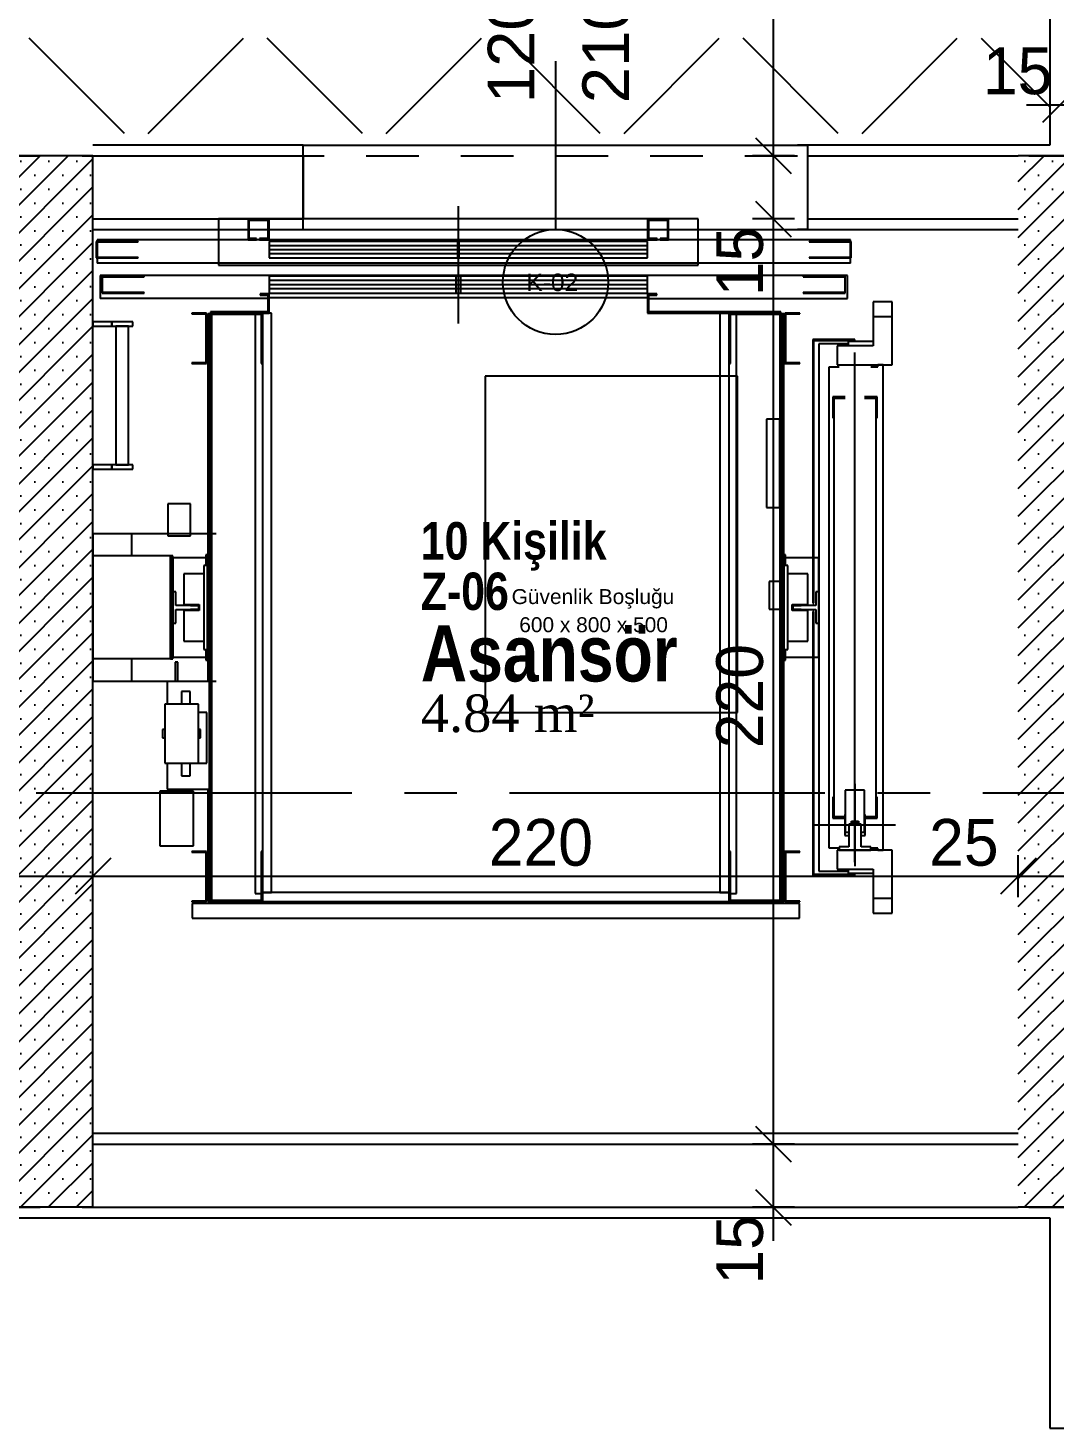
# Model space of a CAD drawing. Header units: metres. Extents: x -220 to 294, y -29 to 18.
# Drawn here: x -78.737 to -76.295, y -0.725 to 2.604 of the extents above; entities that cross this region are included whole.
import ezdxf

# ---------------------------------------------------------------- set-up
doc = ezdxf.new("R2010")
doc.units = ezdxf.units.M
doc.header["$MEASUREMENT"] = 0
doc.linetypes.add('CENTER2', pattern=[1.125, 0.75, -0.125, 0.125, -0.125])
doc.linetypes.add('HIDDEN2', pattern=[0.1875, 0.125, -0.0625])
for name, color, linetype in [('Aks', 7, 'Continuous'), ('Duvar', 7, 'Continuous'), ('Kapi_Pencere', 7, 'Continuous'), ('Mahal', 7, 'Continuous'), ('Olculendirme', 7, 'Continuous'), ('Panel', 7, 'Continuous'), ('Standart', 7, 'Continuous'), ('Tarama', 7, 'Continuous')]:
    doc.layers.add(name, color=color, linetype=linetype)
doc.styles.add('arial unicode ms_1_0', font='ARIALUNI.ttf', dxfattribs={"height": 0.2})
doc.styles.add('arial_1_18', font='arial.ttf', dxfattribs={"height": 0.2})
doc.styles.add('comic sans ms_1_18', font='comic.ttf', dxfattribs={"height": 0.2})
doc.styles.add('swis721 cn btbold_1_18', font='swisscb.ttf', dxfattribs={"height": 0.2})
doc.styles.add('times new roman tur_1_18', font='times.ttf', dxfattribs={"height": 0.2})

msp = doc.modelspace()

# ---------------------------------------------------------------- hatches: boundary and pattern name
at = {"layer": 'Panel', "linetype": 'Continuous', "lineweight": -3}
h = msp.add_hatch(dxfattribs=at)
h.set_pattern_fill('SACNCR', color=59, scale=0.5, style=0)
h.paths.add_polyline_path([(-78.833, -0.2), (-78.833, 2.3), (-78.583, 2.3), (-78.583, -0.2)])
h = msp.add_hatch(dxfattribs=at)
h.set_pattern_fill('SACNCR', color=59, scale=0.5, style=0)
h.paths.add_polyline_path([(-76.383, -0.2), (-76.383, 2.3), (-76.133, 2.3), (-76.133, -0.2)])

# ---------------------------------------------------------------- linework, layer by layer
at = {"layer": 'Aks', "color": 248, "linetype": 'HIDDEN2', "lineweight": -3}
for points in [[(-87.383, 2.3), (-70.2342, 2.3)], [(-87.383, -0.2), (-70.2342, -0.2)]]:
    msp.add_lwpolyline(points, dxfattribs=at)
at = {"layer": 'Duvar', "color": 187, "linetype": 'Continuous', "lineweight": -3}
for points in [[(-76.308, 2.7), (-76.308, 2.325)], [(-78.083, 2.325), (-78.583, 2.325)], [(-78.083, 2.325), (-78.058, 2.325)], [(-76.883, 2.325), (-76.908, 2.325)], [(-76.308, 2.325), (-76.883, 2.325)], [(-78.583, 2.125), (-78.083, 2.125)], [(-78.083, 2.125), (-78.058, 2.125)], [(-76.883, 2.125), (-76.908, 2.125)], [(-76.883, 2.125), (-76.383, 2.125)], [(-76.383, -0.025), (-78.583, -0.025)], [(-81.1579, -0.225), (-78.583, -0.225)], [(-78.583, -0.225), (-76.308, -0.225)], [(-76.308, -0.225), (-76.308, -0.725)], [(-76.308, -0.725), (-75.533, -0.725)]]:
    msp.add_lwpolyline(points, dxfattribs=at)
at = {"layer": 'Duvar', "color": 166, "linetype": 'Continuous', "lineweight": -3}
for points in [[(-78.583, 2.3), (-78.083, 2.3)], [(-78.083, 2.3), (-78.083, 2.15)], [(-76.883, 2.3), (-76.383, 2.3)], [(-76.883, 2.15), (-76.883, 2.3)], [(-78.583, 2.15), (-78.083, 2.15)], [(-76.883, 2.15), (-76.383, 2.15)], [(-78.583, -0.05), (-76.383, -0.05)], [(-78.583, -0.2), (-76.383, -0.2)]]:
    msp.add_lwpolyline(points, dxfattribs=at)
at = {"layer": 'Kapi_Pencere', "color": 98, "linetype": 'Continuous', "lineweight": -3}
for points in [[(-77.483, 2.525), (-77.483, 2.125)], [(-78.083, 2.325), (-76.883, 2.325)], [(-78.083, 2.125), (-78.083, 2.325)], [(-76.883, 2.125), (-76.883, 2.325)], [(-78.083, 2.125), (-76.883, 2.125)]]:
    msp.add_lwpolyline(points, dxfattribs=at)
msp.add_circle((-77.483, 2), 0.125, dxfattribs=at)
at = {"layer": 'Olculendirme', "color": 47, "linetype": 'Continuous', "lineweight": -3}
for points in [[(-76.9649, -0.28), (-76.9649, 9.08)], [(-76.363, 2.4214), (-70.1542, 2.4214)], [(-76.9149, 2.3), (-77.0149, 2.3)], [(-76.9149, 2.15), (-77.0149, 2.15)], [(-78.583, 0.537), (-78.583, 0.637)], [(-76.383, 0.537), (-76.383, 0.637)], [(-85.963, 0.587), (-70.1542, 0.587)], [(-76.9149, -0.05), (-77.0149, -0.05)], [(-76.9149, -0.2), (-77.0149, -0.2)]]:
    msp.add_lwpolyline(points, dxfattribs=at)
at = {"layer": 'Olculendirme', "color": 59, "linetype": 'Continuous', "lineweight": -3}
for points in [[(-76.2406, 2.4639), (-76.3254, 2.379)], [(-77.0073, 2.3424), (-76.9224, 2.2576)], [(-77.0073, 2.1924), (-76.9224, 2.1076)], [(-78.5406, 0.6295), (-78.6254, 0.5446)], [(-76.3406, 0.6295), (-76.4254, 0.5446)], [(-77.0073, -0.0076), (-76.9224, -0.0924)], [(-77.0073, -0.1576), (-76.9224, -0.2424)]]:
    msp.add_lwpolyline(points, dxfattribs=at)
at = {"layer": 'Panel', "color": 177, "linetype": 'Continuous', "lineweight": -3}
for points in [[(-78.583, 2.3), (-78.833, 2.3)], [(-78.583, -0.2), (-78.583, 2.3)], [(-76.133, 2.3), (-76.383, 2.3)], [(-78.583, -0.2), (-78.833, -0.2)], [(-76.133, -0.2), (-76.383, -0.2)]]:
    msp.add_lwpolyline(points, dxfattribs=at)
at = {"layer": 'Standart', "color": 47, "linetype": 'Continuous', "lineweight": -3}
for points in [[(-77.714, 1.901), (-77.714, 2.18)], [(-77.144, 2.15), (-78.284, 2.15)], [(-78.284, 2.15), (-78.284, 2.04)], [(-78.214, 2.15), (-78.214, 2.1)], [(-78.164, 2.15), (-78.214, 2.15)], [(-78.211, 2.103), (-78.211, 2.147)], [(-78.211, 2.147), (-78.167, 2.147)], [(-78.167, 2.147), (-78.167, 2.103)], [(-78.164, 2.1), (-78.164, 2.15)], [(-77.264, 2.15), (-77.264, 2.1)], [(-77.214, 2.15), (-77.264, 2.15)], [(-77.261, 2.103), (-77.261, 2.147)], [(-77.261, 2.147), (-77.217, 2.147)], [(-77.217, 2.147), (-77.217, 2.103)], [(-77.214, 2.1), (-77.214, 2.15)], [(-77.144, 2.04), (-77.144, 2.15)], [(-78.5729, 2.1), (-78.5729, 2.045)], [(-76.782, 2.1), (-78.5729, 2.1)], [(-78.214, 2.1), (-78.194, 2.1)], [(-78.194, 2.103), (-78.211, 2.103)], [(-78.194, 2.1), (-78.194, 2.103)], [(-78.187, 2.103), (-78.187, 2.1)], [(-78.167, 2.103), (-78.187, 2.103)], [(-78.187, 2.1), (-78.164, 2.1)], [(-77.264, 2.1), (-77.241, 2.1)], [(-77.241, 2.103), (-77.261, 2.103)], [(-77.241, 2.1), (-77.241, 2.103)], [(-77.234, 2.103), (-77.234, 2.1)], [(-77.217, 2.103), (-77.234, 2.103)], [(-77.234, 2.1), (-77.214, 2.1)], [(-76.782, 2.045), (-76.782, 2.1)], [(-78.4749, 2.096), (-78.5749, 2.096)], [(-78.5749, 2.096), (-78.5749, 2.057)], [(-78.5739, 2.095), (-78.4749, 2.095)], [(-78.5739, 2.058), (-78.5739, 2.095)], [(-78.4749, 2.095), (-78.4749, 2.096)], [(-77.715, 2.0862), (-78.164, 2.0862)], [(-77.715, 2.0765), (-78.164, 2.0765)], [(-77.715, 2.0667), (-78.164, 2.0667)], [(-77.715, 2.096), (-78.1639, 2.096)], [(-78.1639, 2.096), (-78.1639, 2.057)], [(-77.715, 2.057), (-77.715, 2.096)], [(-77.264, 2.0862), (-77.713, 2.0862)], [(-77.264, 2.0765), (-77.713, 2.0765)], [(-77.264, 2.0667), (-77.713, 2.0667)], [(-77.264, 2.096), (-77.7129, 2.096)], [(-77.7129, 2.096), (-77.7129, 2.057)], [(-77.264, 2.057), (-77.264, 2.096)], [(-76.78, 2.096), (-76.88, 2.096)], [(-76.88, 2.096), (-76.88, 2.095)], [(-76.88, 2.095), (-76.781, 2.095)], [(-76.781, 2.095), (-76.781, 2.058)], [(-76.78, 2.057), (-76.78, 2.096)], [(-78.5749, 2.057), (-78.4749, 2.057)], [(-78.4749, 2.058), (-78.5739, 2.058)], [(-76.782, 2.045), (-78.5729, 2.045)], [(-78.4749, 2.057), (-78.4749, 2.058)], [(-78.284, 2.04), (-77.144, 2.04)], [(-78.1639, 2.057), (-77.715, 2.057)], [(-77.7129, 2.057), (-77.264, 2.057)], [(-76.781, 2.058), (-76.88, 2.058)], [(-76.88, 2.058), (-76.88, 2.057)], [(-76.88, 2.057), (-76.78, 2.057)], [(-78.5659, 2.015), (-78.5659, 1.961)], [(-76.789, 2.015), (-78.5659, 2.015)], [(-78.4609, 2.0135), (-78.5609, 2.0135)], [(-78.5609, 2.0135), (-78.5609, 1.9735)], [(-78.5599, 2.0125), (-78.4609, 2.0125)], [(-78.5599, 1.9745), (-78.5599, 2.0125)], [(-78.4609, 2.0125), (-78.4609, 2.0135)], [(-77.708, 2.0035), (-78.164, 2.0035)], [(-77.708, 2.0135), (-78.1639, 2.0135)], [(-78.1639, 2.0135), (-78.1639, 1.9735)], [(-77.264, 2.0035), (-77.72, 2.0035)], [(-77.264, 2.0135), (-77.7199, 2.0135)], [(-77.7199, 2.0135), (-77.7199, 1.9735)], [(-77.708, 1.9735), (-77.708, 2.0135)], [(-77.264, 1.9735), (-77.264, 2.0135)], [(-76.794, 2.0135), (-76.894, 2.0135)], [(-76.894, 2.0135), (-76.894, 2.0125)], [(-76.894, 2.0125), (-76.795, 2.0125)], [(-76.795, 2.0125), (-76.795, 1.9745)], [(-76.794, 1.9735), (-76.794, 2.0135)], [(-76.789, 1.961), (-76.789, 2.015)], [(-78.5609, 1.9735), (-78.4609, 1.9735)], [(-78.4609, 1.9745), (-78.5599, 1.9745)], [(-78.4609, 1.9735), (-78.4609, 1.9745)], [(-78.164, 1.9715), (-78.1855, 1.9715)], [(-78.1855, 1.9715), (-78.1855, 1.9685)], [(-78.1855, 1.9685), (-78.167, 1.9685)], [(-78.167, 1.9685), (-78.167, 1.929)], [(-77.708, 1.9935), (-78.164, 1.9935)], [(-77.708, 1.9835), (-78.164, 1.9835)], [(-78.164, 1.926), (-78.164, 1.9715)], [(-78.1639, 1.9735), (-77.708, 1.9735)], [(-77.264, 1.9935), (-77.72, 1.9935)], [(-77.264, 1.9835), (-77.72, 1.9835)], [(-77.7199, 1.9735), (-77.264, 1.9735)], [(-77.2425, 1.9715), (-77.264, 1.9715)], [(-77.264, 1.9715), (-77.264, 1.926)], [(-77.261, 1.9685), (-77.2425, 1.9685)], [(-77.261, 1.929), (-77.261, 1.9685)], [(-77.2425, 1.9685), (-77.2425, 1.9715)], [(-76.795, 1.9745), (-76.894, 1.9745)], [(-76.894, 1.9745), (-76.894, 1.9735)], [(-76.894, 1.9735), (-76.794, 1.9735)], [(-78.167, 1.961), (-78.5659, 1.961)], [(-77.264, 1.9625), (-78.164, 1.9625)], [(-77.261, 1.961), (-76.789, 1.961)], [(-76.683, 1.953), (-76.728, 1.953)], [(-76.728, 1.953), (-76.728, 1.917)], [(-76.683, 1.917), (-76.683, 1.953)], [(-78.583, 1.905), (-78.583, 1.895)], [(-78.538, 1.905), (-78.583, 1.905)], [(-78.488, 1.905), (-78.538, 1.905)], [(-78.538, 1.905), (-78.538, 1.895)], [(-78.538, 1.895), (-78.538, 1.905)], [(-78.488, 1.895), (-78.488, 1.905)], [(-78.3125, 1.926), (-78.3475, 1.926)], [(-78.3475, 1.926), (-78.3475, 1.924)], [(-78.3475, 1.924), (-78.3145, 1.924)], [(-78.3145, 1.924), (-78.3145, 1.808)], [(-78.3125, 1.806), (-78.3125, 1.926)], [(-78.307, 1.924), (-78.31, 1.924)], [(-78.31, 1.924), (-78.31, 1.05)], [(-78.307, 1.05), (-78.307, 1.924)], [(-78.303, 1.924), (-78.307, 1.924)], [(-78.307, 1.924), (-78.307, 1.05)], [(-78.167, 1.929), (-78.303, 1.929)], [(-78.303, 1.929), (-78.303, 0.523)], [(-78.3, 1.926), (-78.164, 1.926)], [(-78.3, 0.526), (-78.3, 1.926)], [(-78.18, 1.926), (-78.3, 1.926)], [(-78.3, 1.926), (-78.3, 1.923)], [(-78.3, 1.923), (-78.183, 1.923)], [(-78.197, 1.923), (-78.197, 0.546)], [(-78.183, 1.923), (-78.183, 1.806)], [(-78.18, 1.806), (-78.18, 1.926)], [(-78.158, 1.926), (-78.18, 1.926)], [(-78.18, 1.926), (-78.18, 0.548)], [(-78.158, 0.548), (-78.158, 1.926)], [(-77.264, 1.926), (-76.95, 1.926)], [(-76.95, 1.929), (-77.261, 1.929)], [(-77.07, 1.926), (-77.092, 1.926)], [(-77.092, 1.926), (-77.092, 0.548)], [(-77.07, 1.926), (-77.07, 1.806)], [(-76.95, 1.926), (-77.07, 1.926)], [(-77.07, 0.548), (-77.07, 1.926)], [(-77.067, 1.806), (-77.067, 1.923)], [(-77.067, 1.923), (-76.95, 1.923)], [(-77.053, 0.546), (-77.053, 1.923)], [(-76.947, 1.929), (-76.95, 1.929)], [(-76.95, 1.929), (-76.95, 0.526)], [(-76.95, 1.926), (-76.95, 1.929)], [(-76.95, 1.923), (-76.95, 1.926)], [(-76.947, 0.523), (-76.947, 1.929)], [(-76.943, 1.924), (-76.947, 1.924)], [(-76.94, 1.924), (-76.943, 1.924)], [(-76.943, 1.924), (-76.943, 0.528)], [(-76.943, 0.528), (-76.943, 1.924)], [(-76.94, 0.528), (-76.94, 1.924)], [(-76.9375, 1.926), (-76.9375, 1.806)], [(-76.9025, 1.926), (-76.9375, 1.926)], [(-76.9355, 1.808), (-76.9355, 1.924)], [(-76.9355, 1.924), (-76.9025, 1.924)], [(-76.9025, 1.924), (-76.9025, 1.926)], [(-76.683, 1.917), (-76.728, 1.917)], [(-76.728, 1.917), (-76.728, 1.848)], [(-76.683, 1.917), (-76.728, 1.917)], [(-76.728, 1.917), (-76.728, 1.848)], [(-76.683, 1.803), (-76.683, 1.917)], [(-76.683, 1.803), (-76.683, 1.917)], [(-78.583, 1.895), (-78.538, 1.895)], [(-78.538, 1.895), (-78.488, 1.895)], [(-78.498, 1.895), (-78.528, 1.895)], [(-78.528, 1.895), (-78.528, 1.565)], [(-78.498, 1.565), (-78.498, 1.895)], [(-76.771, 1.863), (-76.871, 1.863)], [(-76.871, 1.863), (-76.871, 1.236)], [(-76.869, 1.861), (-76.771, 1.861)], [(-76.869, 1.236), (-76.869, 1.861)], [(-76.787, 1.853), (-76.857, 1.853)], [(-76.857, 1.853), (-76.857, 0.599)], [(-76.728, 1.848), (-76.813, 1.848)], [(-76.813, 1.848), (-76.813, 1.803)], [(-76.728, 1.848), (-76.813, 1.848)], [(-76.813, 1.848), (-76.813, 1.803)], [(-76.728, 1.858), (-76.787, 1.858)], [(-76.787, 1.858), (-76.787, 1.848)], [(-76.771, 1.861), (-76.771, 1.863)], [(-76.771, 0.62), (-76.771, 1.832)], [(-78.3145, 1.808), (-78.3475, 1.808)], [(-78.3475, 1.808), (-78.3475, 1.806)], [(-78.3475, 1.806), (-78.3125, 1.806)], [(-78.183, 1.806), (-78.18, 1.806)], [(-77.07, 1.806), (-77.067, 1.806)], [(-76.9375, 1.806), (-76.9025, 1.806)], [(-76.9025, 1.808), (-76.9355, 1.808)], [(-76.9025, 1.806), (-76.9025, 1.808)], [(-76.832, 1.798), (-76.8085, 1.798)], [(-76.832, 0.654), (-76.832, 1.798)], [(-76.813, 1.803), (-76.683, 1.803)], [(-76.813, 1.803), (-76.683, 1.803)], [(-76.7335, 1.798), (-76.717, 1.798)], [(-76.704, 1.803), (-76.717, 1.803)], [(-76.717, 1.798), (-76.717, 1.803)], [(-76.704, 0.649), (-76.704, 1.803)], [(-77.05, 1.776), (-77.65, 1.776)], [(-77.65, 1.776), (-77.65, 0.976)], [(-77.05, 0.976), (-77.05, 1.776)], [(-76.794, 1.727), (-76.824, 1.727)], [(-76.824, 1.727), (-76.824, 1.677)], [(-76.821, 1.724), (-76.794, 1.724)], [(-76.821, 1.677), (-76.821, 1.724)], [(-76.795, 1.723), (-76.821, 1.723)], [(-76.821, 1.723), (-76.821, 0.729)], [(-76.718, 1.727), (-76.748, 1.727)], [(-76.748, 1.724), (-76.721, 1.724)], [(-76.721, 1.723), (-76.747, 1.723)], [(-76.721, 1.724), (-76.721, 1.677)], [(-76.721, 0.729), (-76.721, 1.723)], [(-76.718, 1.677), (-76.718, 1.727)], [(-76.95, 1.674), (-76.981, 1.674)], [(-76.981, 1.674), (-76.981, 1.464)], [(-76.95, 1.464), (-76.95, 1.674)], [(-76.824, 1.677), (-76.821, 1.677)], [(-76.721, 1.677), (-76.718, 1.677)], [(-78.583, 1.565), (-78.583, 1.555)], [(-78.538, 1.565), (-78.583, 1.565)], [(-78.488, 1.565), (-78.538, 1.565)], [(-78.538, 1.565), (-78.538, 1.555)], [(-78.538, 1.555), (-78.538, 1.565)], [(-78.528, 1.565), (-78.498, 1.565)], [(-78.488, 1.555), (-78.488, 1.565)], [(-78.583, 1.555), (-78.538, 1.555)], [(-78.538, 1.555), (-78.488, 1.555)], [(-78.405, 1.472), (-78.405, 1.396)], [(-78.351, 1.472), (-78.405, 1.472)], [(-78.351, 1.396), (-78.351, 1.472)], [(-76.981, 1.464), (-76.95, 1.464)], [(-78.29, 1.401), (-78.583, 1.401)], [(-78.583, 1.401), (-78.583, 1.051)], [(-78.49, 1.3485), (-78.49, 1.401)], [(-78.405, 1.396), (-78.351, 1.396)], [(-78.398, 1.3485), (-78.583, 1.3485)], [(-78.398, 1.1035), (-78.398, 1.3485)], [(-78.393, 1.3485), (-78.398, 1.3485)], [(-78.398, 1.3485), (-78.398, 1.1035)], [(-78.393, 1.1035), (-78.393, 1.3485)], [(-78.314, 1.344), (-78.393, 1.344)], [(-78.393, 1.344), (-78.393, 1.2635)], [(-78.31, 1.351), (-78.314, 1.351)], [(-78.314, 1.351), (-78.314, 1.326)], [(-78.31, 1.333), (-78.311, 1.333)], [(-78.311, 1.333), (-78.311, 1.119)], [(-76.936, 1.351), (-76.94, 1.351)], [(-76.939, 1.333), (-76.94, 1.333)], [(-76.939, 1.119), (-76.939, 1.333)], [(-76.936, 1.326), (-76.936, 1.351)], [(-76.871, 1.344), (-76.936, 1.344)], [(-76.857, 1.344), (-76.869, 1.344)], [(-76.857, 1.2635), (-76.857, 1.344)], [(-78.319, 1.306), (-78.367, 1.306)], [(-78.367, 1.306), (-78.367, 1.233)], [(-78.31, 1.326), (-78.319, 1.326)], [(-78.319, 1.326), (-78.319, 1.126)], [(-76.939, 1.31), (-76.945, 1.31)], [(-76.945, 1.31), (-76.945, 1.142)], [(-76.939, 1.31), (-76.945, 1.31)], [(-76.945, 1.31), (-76.945, 1.142)], [(-76.931, 1.326), (-76.94, 1.326)], [(-76.939, 1.142), (-76.939, 1.31)], [(-76.939, 1.142), (-76.939, 1.31)], [(-76.931, 1.126), (-76.931, 1.326)], [(-76.883, 1.306), (-76.931, 1.306)], [(-76.883, 1.233), (-76.883, 1.306)], [(-76.945, 1.288), (-76.975, 1.288)], [(-76.975, 1.288), (-76.975, 1.222)], [(-76.945, 1.288), (-76.975, 1.288)], [(-76.975, 1.288), (-76.975, 1.222)], [(-78.393, 1.2635), (-78.393, 1.1885)], [(-78.386, 1.2635), (-78.393, 1.2635)], [(-78.386, 1.231), (-78.386, 1.2635)], [(-78.367, 1.233), (-78.33, 1.233)], [(-78.351, 1.233), (-78.351, 1.231)], [(-78.33, 1.233), (-78.33, 1.219)], [(-76.92, 1.219), (-76.92, 1.233)], [(-76.92, 1.233), (-76.883, 1.233)], [(-76.899, 1.231), (-76.899, 1.233)], [(-76.871, 1.236), (-76.869, 1.236)], [(-76.857, 1.2635), (-76.864, 1.2635)], [(-76.864, 1.2635), (-76.864, 1.231)], [(-76.857, 1.1885), (-76.857, 1.2635)], [(-78.331, 1.231), (-78.386, 1.231)], [(-78.386, 1.221), (-78.331, 1.221)], [(-78.386, 1.1885), (-78.386, 1.221)], [(-78.33, 1.219), (-78.367, 1.219)], [(-78.367, 1.219), (-78.367, 1.146)], [(-78.351, 1.231), (-78.331, 1.231)], [(-78.351, 1.221), (-78.351, 1.219)], [(-78.331, 1.221), (-78.351, 1.221)], [(-78.331, 1.221), (-78.331, 1.231)], [(-78.331, 1.231), (-78.331, 1.221)], [(-76.975, 1.222), (-76.945, 1.222)], [(-76.975, 1.222), (-76.945, 1.222)], [(-76.883, 1.219), (-76.92, 1.219)], [(-76.864, 1.231), (-76.919, 1.231)], [(-76.919, 1.231), (-76.919, 1.221)], [(-76.919, 1.221), (-76.919, 1.231)], [(-76.919, 1.231), (-76.899, 1.231)], [(-76.919, 1.221), (-76.864, 1.221)], [(-76.899, 1.221), (-76.919, 1.221)], [(-76.899, 1.219), (-76.899, 1.221)], [(-76.883, 1.146), (-76.883, 1.219)], [(-76.869, 1.216), (-76.871, 1.216)], [(-76.871, 1.216), (-76.871, 0.589)], [(-76.869, 0.591), (-76.869, 1.216)], [(-76.864, 1.221), (-76.864, 1.1885)], [(-78.393, 1.1885), (-78.386, 1.1885)], [(-78.393, 1.1885), (-78.393, 1.108)], [(-76.864, 1.1885), (-76.857, 1.1885)], [(-76.857, 1.108), (-76.857, 1.1885)], [(-78.367, 1.146), (-78.319, 1.146)], [(-76.945, 1.142), (-76.939, 1.142)], [(-76.945, 1.142), (-76.939, 1.142)], [(-76.931, 1.146), (-76.883, 1.146)], [(-78.398, 1.1035), (-78.583, 1.1035)], [(-78.49, 1.051), (-78.49, 1.1035)], [(-78.398, 1.1035), (-78.393, 1.1035)], [(-78.393, 1.108), (-78.314, 1.108)], [(-78.319, 1.126), (-78.31, 1.126)], [(-78.314, 1.126), (-78.314, 1.101)], [(-78.314, 1.101), (-78.31, 1.101)], [(-78.311, 1.119), (-78.31, 1.119)], [(-76.94, 1.126), (-76.931, 1.126)], [(-76.94, 1.119), (-76.939, 1.119)], [(-76.94, 1.101), (-76.936, 1.101)], [(-76.936, 1.101), (-76.936, 1.126)], [(-76.936, 1.108), (-76.871, 1.108)], [(-76.869, 1.108), (-76.857, 1.108)], [(-78.381, 1.096), (-78.387, 1.096)], [(-78.387, 1.096), (-78.387, 1.05)], [(-78.381, 1.05), (-78.381, 1.096)], [(-78.583, 1.051), (-78.29, 1.051)], [(-78.306, 1.05), (-78.406, 1.05)], [(-78.406, 1.05), (-78.406, 0.996)], [(-78.306, 0.794), (-78.306, 1.05)], [(-78.372, 1.026), (-78.372, 1.0184)], [(-78.352, 1.026), (-78.372, 1.026)], [(-78.372, 1.0184), (-78.372, 0.9967)], [(-78.352, 1.0184), (-78.352, 1.026)], [(-78.352, 0.9967), (-78.352, 1.0184)], [(-78.332, 0.996), (-78.412, 0.996)], [(-78.412, 0.996), (-78.412, 0.856)], [(-78.372, 0.9967), (-78.372, 0.996)], [(-78.352, 0.996), (-78.352, 0.9967)], [(-78.332, 0.856), (-78.332, 0.996)], [(-78.312, 0.976), (-78.332, 0.976)], [(-78.312, 0.856), (-78.312, 0.976)], [(-77.65, 0.976), (-77.05, 0.976)], [(-78.417, 0.936), (-78.417, 0.9352)], [(-78.412, 0.936), (-78.417, 0.936)], [(-78.417, 0.9352), (-78.417, 0.9331)], [(-78.417, 0.9331), (-78.417, 0.9298)], [(-78.327, 0.936), (-78.332, 0.936)], [(-78.327, 0.9352), (-78.327, 0.936)], [(-78.327, 0.9331), (-78.327, 0.9352)], [(-78.327, 0.9298), (-78.327, 0.9331)], [(-78.417, 0.9298), (-78.417, 0.926)], [(-78.417, 0.926), (-78.417, 0.9222)], [(-78.417, 0.9222), (-78.417, 0.9189)], [(-78.417, 0.9189), (-78.417, 0.9168)], [(-78.417, 0.9168), (-78.417, 0.916)], [(-78.417, 0.916), (-78.412, 0.916)], [(-78.332, 0.916), (-78.327, 0.916)], [(-78.327, 0.926), (-78.327, 0.9298)], [(-78.327, 0.9222), (-78.327, 0.926)], [(-78.327, 0.9189), (-78.327, 0.9222)], [(-78.327, 0.9168), (-78.327, 0.9189)], [(-78.327, 0.916), (-78.327, 0.9168)], [(-78.412, 0.856), (-78.332, 0.856)], [(-78.406, 0.856), (-78.406, 0.794)], [(-78.372, 0.856), (-78.372, 0.8553)], [(-78.372, 0.8553), (-78.372, 0.8336)], [(-78.372, 0.8336), (-78.372, 0.826)], [(-78.352, 0.8553), (-78.352, 0.856)], [(-78.352, 0.8336), (-78.352, 0.8553)], [(-78.352, 0.826), (-78.352, 0.8336)], [(-78.332, 0.856), (-78.312, 0.856)], [(-78.372, 0.826), (-78.352, 0.826)], [(-76.771, 0.8065), (-76.771, 0.6105)], [(-78.344, 0.789), (-78.424, 0.789)], [(-78.424, 0.789), (-78.424, 0.659)], [(-78.406, 0.794), (-78.306, 0.794)], [(-78.387, 0.794), (-78.387, 0.789)], [(-78.381, 0.789), (-78.381, 0.794)], [(-78.344, 0.659), (-78.344, 0.789)], [(-78.31, 0.794), (-78.31, 0.528)], [(-78.307, 0.528), (-78.307, 0.794)], [(-78.307, 0.794), (-78.307, 0.528)], [(-76.824, 0.775), (-76.824, 0.725)], [(-76.821, 0.775), (-76.824, 0.775)], [(-76.821, 0.728), (-76.821, 0.775)], [(-76.748, 0.7915), (-76.794, 0.7915)], [(-76.794, 0.7915), (-76.794, 0.6915)], [(-76.748, 0.6915), (-76.748, 0.7915)], [(-76.721, 0.775), (-76.721, 0.728)], [(-76.718, 0.775), (-76.721, 0.775)], [(-76.718, 0.725), (-76.718, 0.775)], [(-76.794, 0.7335), (-76.795, 0.7335)], [(-76.795, 0.7335), (-76.795, 0.728)], [(-76.747, 0.7335), (-76.748, 0.7335)], [(-76.747, 0.728), (-76.747, 0.7335)], [(-76.6745, 0.7085), (-76.8675, 0.7085)], [(-76.824, 0.725), (-76.794, 0.725)], [(-76.821, 0.729), (-76.795, 0.729)], [(-76.794, 0.728), (-76.821, 0.728)], [(-76.795, 0.725), (-76.795, 0.6835)], [(-76.756, 0.711), (-76.786, 0.711)], [(-76.786, 0.711), (-76.786, 0.657)], [(-76.779, 0.7175), (-76.763, 0.7175)], [(-76.779, 0.711), (-76.779, 0.7175)], [(-76.779, 0.715), (-76.763, 0.715)], [(-76.7745, 0.711), (-76.7745, 0.7135)], [(-76.7745, 0.7135), (-76.7675, 0.7135)], [(-76.7675, 0.7135), (-76.7675, 0.711)], [(-76.763, 0.7175), (-76.763, 0.711)], [(-76.756, 0.657), (-76.756, 0.711)], [(-76.721, 0.728), (-76.748, 0.728)], [(-76.748, 0.725), (-76.718, 0.725)], [(-76.747, 0.729), (-76.721, 0.729)], [(-76.747, 0.6835), (-76.747, 0.725)], [(-76.795, 0.6835), (-76.786, 0.6835)], [(-76.794, 0.6915), (-76.786, 0.6915)], [(-76.756, 0.6915), (-76.748, 0.6915)], [(-76.756, 0.6835), (-76.747, 0.6835)], [(-78.424, 0.659), (-78.344, 0.659)], [(-78.3125, 0.646), (-78.3475, 0.646)], [(-78.3475, 0.646), (-78.3475, 0.644)], [(-78.3475, 0.644), (-78.3145, 0.644)], [(-78.3145, 0.644), (-78.3145, 0.528)], [(-78.3125, 0.526), (-78.3125, 0.646)], [(-78.18, 0.646), (-78.183, 0.646)], [(-78.183, 0.646), (-78.183, 0.529)], [(-78.18, 0.526), (-78.18, 0.646)], [(-77.067, 0.646), (-77.07, 0.646)], [(-77.07, 0.646), (-77.07, 0.526)], [(-77.067, 0.529), (-77.067, 0.646)], [(-76.9375, 0.646), (-76.9375, 0.526)], [(-76.9025, 0.646), (-76.9375, 0.646)], [(-76.9355, 0.528), (-76.9355, 0.644)], [(-76.9355, 0.644), (-76.9025, 0.644)], [(-76.9025, 0.644), (-76.9025, 0.646)], [(-76.8085, 0.654), (-76.832, 0.654)], [(-76.683, 0.649), (-76.813, 0.649)], [(-76.813, 0.649), (-76.813, 0.604)], [(-76.683, 0.649), (-76.813, 0.649)], [(-76.813, 0.649), (-76.813, 0.604)], [(-76.786, 0.657), (-76.8085, 0.657)], [(-76.8085, 0.657), (-76.8085, 0.649)], [(-76.8085, 0.649), (-76.7335, 0.649)], [(-76.7335, 0.657), (-76.756, 0.657)], [(-76.7335, 0.649), (-76.7335, 0.657)], [(-76.717, 0.654), (-76.7335, 0.654)], [(-76.717, 0.649), (-76.717, 0.654)], [(-76.717, 0.649), (-76.704, 0.649)], [(-76.683, 0.535), (-76.683, 0.649)], [(-76.683, 0.535), (-76.683, 0.649)], [(-76.813, 0.604), (-76.728, 0.604)], [(-76.813, 0.604), (-76.728, 0.604)], [(-76.787, 0.604), (-76.787, 0.594)], [(-76.728, 0.604), (-76.728, 0.535)], [(-76.728, 0.604), (-76.728, 0.535)], [(-76.871, 0.589), (-76.771, 0.589)], [(-76.771, 0.591), (-76.869, 0.591)], [(-76.857, 0.599), (-76.787, 0.599)], [(-76.787, 0.594), (-76.728, 0.594)], [(-76.771, 0.589), (-76.771, 0.591)], [(-78.197, 0.546), (-78.183, 0.546)], [(-78.18, 0.548), (-78.18, 0.526)], [(-77.07, 0.548), (-78.18, 0.548)], [(-78.18, 0.548), (-78.158, 0.548)], [(-77.092, 0.548), (-77.07, 0.548)], [(-77.07, 0.526), (-77.07, 0.548)], [(-77.067, 0.546), (-77.053, 0.546)], [(-76.728, 0.535), (-76.728, 0.499)], [(-76.728, 0.535), (-76.683, 0.535)], [(-76.728, 0.535), (-76.683, 0.535)], [(-76.683, 0.499), (-76.683, 0.535)], [(-78.3145, 0.528), (-78.3475, 0.528)], [(-78.3475, 0.528), (-78.3475, 0.526)], [(-78.3475, 0.526), (-78.3125, 0.526)], [(-76.903, 0.522), (-78.347, 0.522)], [(-78.347, 0.522), (-78.347, 0.487)], [(-78.31, 0.528), (-78.307, 0.528)], [(-78.307, 0.528), (-78.303, 0.528)], [(-78.303, 0.523), (-76.947, 0.523)], [(-78.183, 0.529), (-78.3, 0.529)], [(-78.3, 0.529), (-78.3, 0.526)], [(-76.95, 0.526), (-78.3, 0.526)], [(-78.3, 0.526), (-78.18, 0.526)], [(-78.294, 0.523), (-78.294, 0.522)], [(-78.18, 0.526), (-77.07, 0.526)], [(-77.07, 0.526), (-76.95, 0.526)], [(-76.95, 0.529), (-77.067, 0.529)], [(-76.956, 0.522), (-76.956, 0.523)], [(-76.95, 0.526), (-76.95, 0.529)], [(-76.947, 0.528), (-76.943, 0.528)], [(-76.943, 0.528), (-76.94, 0.528)], [(-76.9375, 0.526), (-76.9025, 0.526)], [(-76.9025, 0.528), (-76.9355, 0.528)], [(-76.903, 0.487), (-76.903, 0.522)], [(-76.9025, 0.526), (-76.9025, 0.528)], [(-78.347, 0.487), (-76.903, 0.487)], [(-76.728, 0.499), (-76.683, 0.499)]]:
    msp.add_lwpolyline(points, dxfattribs=at)
at = {"layer": 'Standart', "color": 250, "linetype": 'CENTER2', "lineweight": -3}
msp.add_lwpolyline([(-86.5924, 0.7855), (-69.283, 0.7855)], dxfattribs=at)
at = {"layer": 'Tarama', "color": 133, "linetype": 'Continuous', "lineweight": -3}
for points in [[(-78.5079, 2.3533), (-78.7341, 2.5796)], [(-78.4513, 2.3533), (-78.225, 2.5796)], [(-77.9422, 2.3533), (-78.1684, 2.5796)], [(-77.8856, 2.3533), (-77.6593, 2.5796)], [(-77.3765, 2.3533), (-77.6028, 2.5796)], [(-77.3199, 2.3533), (-77.0936, 2.5796)], [(-76.8108, 2.3533), (-77.0371, 2.5796)], [(-76.7542, 2.3533), (-76.528, 2.5796)], [(-76.4714, 2.5796), (-76.308, 2.4162)]]:
    msp.add_lwpolyline(points, dxfattribs=at)

# ---------------------------------------------------------------- texts
at = {"layer": 'Kapi_Pencere', "color": 98, "linetype": 'Continuous', "lineweight": -3, "style": 'arial_1_18'}
for s, p in [('120', (-77.533, 2.425)), ('210', (-77.308, 2.425))]:
    msp.add_text(s, height=0.11111, rotation=90, dxfattribs=at).set_placement(p)
msp.add_text('K-02', height=0.04167, dxfattribs=at).set_placement((-77.5521, 1.9782))
at = {"layer": 'Mahal', "color": 15, "linetype": 'Continuous', "lineweight": -3, "style": 'swis721 cn btbold_1_18'}
for s, height, p in [('10 Kişilik', 0.08889, (-77.8033, 1.34)), ('Z-06', 0.08889, (-77.8033, 1.22)), ('Asansör', 0.13333, (-77.8033, 1.05))]:
    msp.add_text(s, height=height, dxfattribs=at).set_placement(p)
at = {"layer": 'Mahal', "color": 38, "linetype": 'Continuous', "lineweight": -3, "style": 'times new roman tur_1_18'}
msp.add_text('4.84 m²', height=0.08889, dxfattribs=at).set_placement((-77.8033, 0.93))
at = {"layer": 'Olculendirme', "color": 19, "linetype": 'Continuous', "lineweight": -3, "style": 'comic sans ms_1_18'}
for s, p in [('15', (-76.467, 2.4464)), ('220', (-77.6418, 0.612)), ('25', (-76.5948, 0.612))]:
    msp.add_text(s, height=0.11111, dxfattribs=at).set_placement(p)
for s, p in [('15', (-76.9899, 1.966)), ('220', (-76.9899, 0.8912)), ('15', (-76.9899, -0.384))]:
    msp.add_text(s, height=0.11111, rotation=90, dxfattribs=at).set_placement(p)
at = {"layer": 'Standart', "color": 47, "linetype": 'Continuous', "lineweight": -3, "style": 'arial unicode ms_1_0'}
for s, p in [('Güvenlik Boşluğu', (-77.5873, 1.2341)), ('600 x 800 x 500', (-77.5692, 1.1672))]:
    msp.add_text(s, height=0.035556, dxfattribs=at).set_placement(p)

doc.saveas('drawing.dxf')
